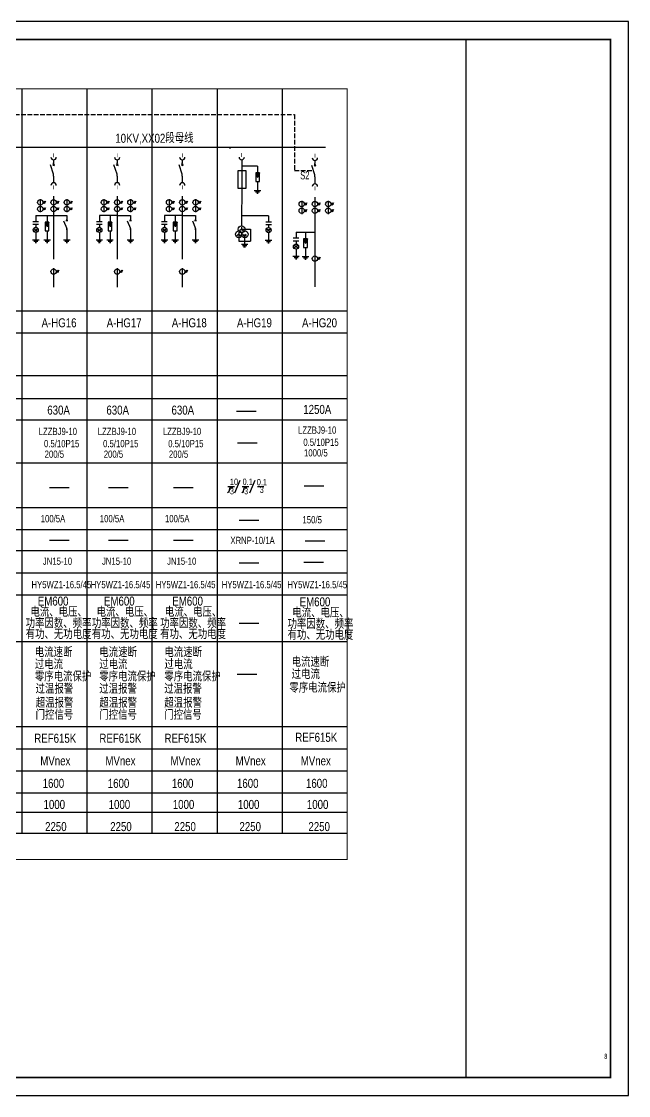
# Model space of a CAD drawing. Extents: x 562591 to 1355713, y 459382 to 835216.
# Drawn here: x 634130 to 667691, y 775816 to 835216 of the extents above; entities that cross this region are included whole.
import ezdxf
from ezdxf.enums import TextEntityAlignment as Align

# ---------------------------------------------------------------- set-up
doc = ezdxf.new("R2010")
doc.units = 0
doc.header["$LTSCALE"] = 1000
doc.header["$MEASUREMENT"] = 0
doc.linetypes.add('DASH', pattern=[0.35, 0.25, -0.1])
for name, color, linetype in [('1', 8, 'Continuous'), ('A', 7, 'Continuous'), ('EQUIP', 3, 'Continuous'), ('TEL_TITLE', 7, 'Continuous'), ('WIRE-照明', 1, 'Continuous'), ('公共标注层', 8, 'Continuous'), ('动力平面导线层', 3, 'Continuous'), ('照明平面导线层', 1, 'Continuous')]:
    doc.layers.add(name, color=color, linetype=linetype)
doc.layers.add('E-LIGH-INN-TEXT', color=7, linetype='Continuous', lineweight=25)
doc.styles.add('CAPDI-仿宋', font='', dxfattribs={"width": 0.75})
doc.styles.add('fs', font='fszk.shx', dxfattribs={"width": 0.8, "bigfont": 'hztxt.shx'})
doc.styles.add('H1', font='jrs.shx', dxfattribs={"width": 0.7, "bigfont": 'jhz.shx'})
doc.styles.add('Lee', font='jrs.shx', dxfattribs={"bigfont": 'hztxt.shx'})
doc.styles.add('设计院字体(0.7)', font='xcsg.shx', dxfattribs={"width": 0.7, "bigfont": 'hztxt.shx'})
doc.styles.get('CAPDI-仿宋').set_extended_font_data('FangSong')

msp = doc.modelspace()

# ---------------------------------------------------------------- linework, layer by layer
at = {"color": 7}
for p, q in [((634141, 831495), (634141, 790312)), ((637741, 831495), (637741, 790312)), ((637741, 831495), (637741, 790312)), ((641341, 831495), (641341, 790312)), ((644941, 831495), (644941, 790312)), ((648541, 831495), (648541, 790312)), ((652141, 815622), (570669, 815622)), ((652141, 814343), (570669, 814343)), ((646018, 813673), (647104, 813673)), ((652141, 813172), (570669, 813172)), ((646071, 811914), (647157, 811914)), ((652141, 810791), (570669, 810791)), ((635672, 809448), (636759, 809448)), ((638940, 809448), (640027, 809448)), ((642540, 809448), (643627, 809448)), ((649758, 809539), (650844, 809539)), ((652141, 808319), (570669, 808319)), ((646158, 807634), (647244, 807634)), ((652141, 807095), (570669, 807095)), ((635672, 806525), (636759, 806525)), ((638940, 806525), (640027, 806525)), ((642540, 806525), (643627, 806525)), ((649821, 806495), (650908, 806495)), ((652141, 805942), (570669, 805942)), ((646158, 805278), (647244, 805278)), ((649745, 805321), (650831, 805321)), ((652141, 804709), (570669, 804709)), ((652141, 803484), (570669, 803484)), ((646168, 801931), (647255, 801931)), ((652141, 800910), (570669, 800910)), ((646058, 799112), (647144, 799112)), ((570669, 796219), (652141, 796219)), ((570669, 794994), (652141, 794994)), ((570669, 793769), (652141, 793769)), ((570669, 793769), (652141, 793769)), ((652141, 792544), (570669, 792544)), ((652141, 791464), (570669, 791464)), ((652141, 790312), (570669, 790312))]:
    msp.add_line(p, q, dxfattribs=at)
at = {"color": 0}
for p, q in [((635905, 826772), (635727, 827286)), ((635953, 827320), (635857, 827255)), ((635857, 827314), (635953, 827257)), ((635905, 827286), (635905, 827396)), ((639421, 826772), (639242, 827286)), ((639469, 827320), (639372, 827255)), ((639372, 827314), (639469, 827257)), ((643021, 826772), (642842, 827286)), ((643069, 827320), (642972, 827255)), ((642972, 827314), (643069, 827257)), ((650355, 826739), (650177, 827253)), ((650403, 827286), (650307, 827222)), ((650307, 827280), (650403, 827223)), ((647002, 825868), (647369, 825868)), ((647075, 825795), (647295, 825795)), ((647149, 825721), (647222, 825721)), ((635318, 825211), (635465, 825211)), ((635406, 825284), (635332, 825138)), ((635465, 825284), (635391, 825138)), ((636052, 825211), (636198, 825211)), ((636140, 825284), (636066, 825138)), ((636198, 825284), (636125, 825138)), ((636786, 825211), (636932, 825211)), ((636874, 825284), (636800, 825138)), ((636932, 825284), (636859, 825138)), ((638833, 825211), (638980, 825211)), ((638922, 825284), (638848, 825138)), ((638980, 825284), (638907, 825138)), ((639567, 825211), (639714, 825211)), ((639655, 825284), (639582, 825138)), ((639714, 825284), (639641, 825138)), ((640301, 825211), (640448, 825211)), ((640389, 825284), (640316, 825138)), ((640448, 825284), (640375, 825138)), ((642433, 825211), (642580, 825211)), ((642522, 825284), (642448, 825138)), ((642580, 825284), (642507, 825138)), ((643167, 825211), (643314, 825211)), ((643255, 825284), (643182, 825138)), ((643314, 825284), (643241, 825138)), ((643901, 825211), (644048, 825211)), ((643989, 825284), (643916, 825138)), ((644048, 825284), (643975, 825138)), ((649768, 825118), (649914, 825118)), ((649856, 825191), (649782, 825045)), ((649914, 825191), (649841, 825045)), ((650502, 825118), (650648, 825118)), ((650590, 825191), (650516, 825045)), ((650648, 825191), (650575, 825045)), ((651235, 825118), (651382, 825118)), ((651324, 825191), (651250, 825045)), ((651382, 825191), (651309, 825045)), ((635318, 824844), (635465, 824844)), ((635406, 824917), (635332, 824771)), ((635465, 824917), (635391, 824771)), ((636052, 824844), (636198, 824844)), ((636140, 824917), (636066, 824771)), ((636198, 824917), (636125, 824771)), ((636786, 824844), (636932, 824844)), ((636874, 824917), (636800, 824771)), ((636932, 824917), (636859, 824771)), ((638833, 824844), (638980, 824844)), ((638922, 824917), (638848, 824771)), ((638980, 824917), (638907, 824771)), ((639567, 824844), (639714, 824844)), ((639655, 824917), (639582, 824771)), ((639714, 824917), (639641, 824771)), ((640301, 824844), (640448, 824844)), ((640389, 824917), (640316, 824771)), ((640448, 824917), (640375, 824771)), ((642433, 824844), (642580, 824844)), ((642522, 824917), (642448, 824771)), ((642580, 824917), (642507, 824771)), ((643167, 824844), (643314, 824844)), ((643255, 824917), (643182, 824771)), ((643314, 824917), (643241, 824771)), ((643901, 824844), (644048, 824844)), ((643989, 824917), (643916, 824771)), ((644048, 824917), (643975, 824771)), ((649768, 824751), (649914, 824751)), ((649856, 824824), (649782, 824678)), ((649914, 824824), (649841, 824678)), ((650502, 824751), (650648, 824751)), ((650590, 824824), (650516, 824678)), ((650648, 824824), (650575, 824678)), ((651235, 824751), (651382, 824751)), ((651324, 824824), (651250, 824678)), ((651382, 824824), (651309, 824678)), ((634764, 824148), (635072, 824148)), ((634764, 823998), (635072, 823998)), ((636461, 824183), (636637, 823772)), ((636696, 824183), (636578, 824183)), ((638280, 824148), (638588, 824148)), ((638280, 823998), (638588, 823998)), ((639977, 824183), (640153, 823772)), ((640211, 824183), (640094, 824183)), ((640153, 824183), (640153, 824271)), ((641880, 824148), (642188, 824148)), ((641880, 823998), (642188, 823998)), ((643577, 824183), (643753, 823772)), ((643811, 824183), (643694, 824183)), ((643753, 824183), (643753, 824271)), ((647638, 824136), (647946, 824136)), ((647638, 823986), (647946, 823986)), ((634806, 823604), (635031, 823773)), ((634806, 823773), (635031, 823604)), ((638321, 823773), (638547, 823604)), ((638321, 823604), (638547, 823773)), ((641921, 823773), (642147, 823604)), ((641921, 823604), (642147, 823773)), ((647679, 823591), (647905, 823760)), ((647679, 823760), (647905, 823591)), ((634735, 823132), (635102, 823132)), ((634808, 823059), (635028, 823059)), ((634882, 822985), (634955, 822985)), ((635364, 823136), (635731, 823136)), ((635437, 823063), (635658, 823063)), ((635511, 822990), (635584, 822990)), ((636454, 823136), (636821, 823136)), ((636527, 823063), (636747, 823063)), ((636600, 822990), (636674, 822990)), ((638250, 823132), (638617, 823132)), ((638324, 823059), (638544, 823059)), ((638397, 822985), (638471, 822985)), ((638841, 823136), (639208, 823136)), ((638915, 823063), (639135, 823063)), ((638988, 822990), (639061, 822990)), ((639969, 823136), (640336, 823136)), ((640043, 823063), (640263, 823063)), ((640116, 822990), (640189, 822990)), ((641850, 823132), (642217, 823132)), ((641924, 823059), (642144, 823059)), ((641997, 822985), (642071, 822985)), ((642441, 823136), (642808, 823136)), ((642515, 823063), (642735, 823063)), ((642588, 822990), (642661, 822990)), ((643569, 823136), (643936, 823136)), ((643643, 823063), (643863, 823063)), ((643716, 822990), (643789, 822990)), ((647608, 823127), (647975, 823127)), ((647682, 823053), (647902, 823053)), ((647755, 822980), (647829, 822980)), ((649462, 823223), (649154, 823223)), ((649462, 823073), (649154, 823073)), ((649421, 822679), (649195, 822848)), ((649421, 822848), (649195, 822679)), ((649491, 822210), (649124, 822210)), ((649418, 822137), (649198, 822137)), ((649648, 822215), (650015, 822215)), ((649721, 822141), (649941, 822141)), ((650502, 822101), (650648, 822101)), ((650590, 822174), (650516, 822027)), ((650648, 822174), (650575, 822027)), ((649345, 822063), (649271, 822063)), ((649795, 822068), (649868, 822068)), ((636052, 821384), (636198, 821384)), ((636140, 821458), (636066, 821311)), ((636198, 821458), (636125, 821311)), ((639567, 821384), (639714, 821384)), ((639655, 821458), (639582, 821311)), ((639714, 821458), (639641, 821311)), ((643167, 821384), (643314, 821384)), ((643255, 821458), (643182, 821311)), ((643314, 821458), (643241, 821311)), ((570669, 819205), (652141, 819205)), ((652141, 817980), (570669, 817980))]:
    msp.add_line(p, q, dxfattribs=at)
msp.add_lwpolyline([(666691, 834216), (658691, 834216), (658691, 776816), (666691, 776816)], close=True)
at = {"color": 7, "const_width": 60}
msp.add_lwpolyline([(570669, 831495), (652141, 831495), (652141, 788865), (570669, 788865)], close=True, dxfattribs=at)
at = {"color": 0}
for centre, radius in [((635171, 825211), 147), ((635905, 825211), 147), ((636639, 825211), 147), ((638687, 825211), 147), ((639421, 825211), 147), ((640154, 825211), 147), ((642287, 825211), 147), ((643021, 825211), 147), ((643754, 825211), 147), ((649621, 825118), 147), ((650355, 825118), 147), ((651089, 825118), 147), ((635171, 824844), 147), ((635905, 824844), 147), ((636639, 824844), 147), ((638687, 824844), 147), ((639421, 824844), 147), ((640154, 824844), 147), ((642287, 824844), 147), ((643021, 824844), 147), ((643754, 824844), 147), ((649621, 824751), 147), ((650355, 824751), 147), ((651089, 824751), 147), ((634918, 823688), 141), ((638434, 823688), 141), ((642034, 823688), 141), ((647792, 823676), 141), ((649308, 822763), 141), ((650355, 822101), 147), ((635905, 821384), 147), ((639421, 821384), 147), ((643021, 821384), 147)]:
    msp.add_circle(centre, radius, dxfattribs=at)
for centre, start, end in [((635905, 827710), 180, 0), ((639421, 827710), 180, 0), ((643021, 827710), 180, 0), ((646307, 827720), 180, 0), ((650355, 827676), 180, 0), ((635905, 826149), 0, 180), ((639421, 826149), 0, 180), ((643021, 826149), 0, 180), ((650355, 826090), 0, 180)]:
    msp.add_arc(centre, 147, start, end, dxfattribs=at)
at = {"layer": '1', "color": 0, "lineweight": -3}
for p, q in [((646293, 822891), (646643, 822891)), ((646346, 822822), (646592, 822822)), ((646404, 822753), (646514, 822753))]:
    msp.add_line(p, q, dxfattribs=at)
at = {"layer": 'A', "color": 0, "lineweight": -3}
for centre in [(646297, 823721), (646146, 823444), (646477, 823444)]:
    msp.add_circle(centre, 188, dxfattribs=at)
at = {"layer": 'E-LIGH-INN-TEXT', "linetype": 'Continuous'}
for p, q in [((646146, 823444), (646039, 823365)), ((646146, 823558), (646146, 823444)), ((646146, 823444), (646253, 823365)), ((646146, 823444), (646146, 823064)), ((646299, 823725), (646192, 823646)), ((646299, 823839), (646299, 823725)), ((646299, 823725), (646406, 823646)), ((646299, 823725), (646795, 823725)), ((646435, 823462), (646388, 823382)), ((646388, 823382), (646548, 823382)), ((646468, 823382), (646468, 822891)), ((646501, 823462), (646548, 823382)), ((646795, 823725), (646795, 823064)), ((646146, 823064), (646795, 823064))]:
    msp.add_line(p, q, dxfattribs=at)
msp.add_lwpolyline([(646110, 826980), (646540, 826980), (646540, 825977), (646110, 825977)], close=True, dxfattribs=at)
at = {"layer": 'EQUIP', "color": 0, "linetype": 'Continuous', "lineweight": -3}
for p, q in [((646201, 809832), (645907, 809125)), ((647037, 809832), (646744, 809125)), ((645538, 809492), (645905, 809492)), ((645572, 809143), (645540, 809208)), ((645643, 809420), (645572, 809143)), ((645807, 809420), (645643, 809420)), ((646325, 809492), (646692, 809492)), ((646359, 809143), (646326, 809208)), ((646430, 809420), (646359, 809143)), ((646593, 809420), (646430, 809420)), ((647171, 809492), (647538, 809492))]:
    msp.add_line(p, q, dxfattribs=at)
at = {"layer": 'TEL_TITLE'}
msp.add_lwpolyline([(562591, 775816), (667691, 775816), (667691, 835216), (562591, 835216)], close=True, dxfattribs=at)
at = {"layer": 'TEL_TITLE', "const_width": 100}
msp.add_lwpolyline([(565091, 776816), (666691, 776816), (666691, 834216), (565091, 834216)], close=True, dxfattribs=at)
at = {"layer": 'WIRE-照明'}
msp.add_line((647185, 827210), (646307, 827210), dxfattribs=at)
at = {"layer": '公共标注层', "color": 0}
for p, q in [((647081, 826840), (647185, 826588)), ((647289, 826840), (647185, 826588)), ((635443, 824109), (635547, 823856)), ((635651, 824109), (635547, 823856)), ((638921, 824109), (639025, 823856)), ((639129, 824109), (639025, 823856)), ((642521, 824109), (642625, 823856)), ((642729, 824109), (642625, 823856)), ((649727, 823187), (649831, 822934)), ((649935, 823187), (649831, 822934))]:
    msp.add_line(p, q, dxfattribs=at)
for points in [[(647081, 826367), (647289, 826367), (647289, 826840), (647081, 826840)], [(635443, 823635), (635651, 823635), (635651, 824109), (635443, 824109)], [(638921, 823635), (639129, 823635), (639129, 824109), (638921, 824109)], [(642521, 823635), (642729, 823635), (642729, 824109), (642521, 824109)], [(649727, 822714), (649935, 822714), (649935, 823187), (649727, 823187)]]:
    msp.add_lwpolyline(points, close=True, dxfattribs=at)
for points in [[(647081, 826840), (647185, 826588), (647289, 826840)], [(635443, 824109), (635547, 823856), (635651, 824109)], [(638921, 824109), (639025, 823856), (639129, 824109)], [(642521, 824109), (642625, 823856), (642729, 824109)], [(649727, 823187), (649831, 822934), (649935, 823187)]]:
    msp.add_solid(points, dxfattribs=at)
at = {"layer": '动力平面导线层', "color": 1}
for p, q in [((635905, 827563), (635905, 827396)), ((639421, 827563), (639421, 827396)), ((643021, 827563), (643021, 827396)), ((646307, 827573), (646307, 826280)), ((650355, 827529), (650355, 827362)), ((639421, 827286), (639421, 827396)), ((643021, 827286), (643021, 827396)), ((647185, 827210), (647185, 826840)), ((650355, 827252), (650355, 827362)), ((635905, 826662), (635905, 826772)), ((635905, 826662), (635905, 826295)), ((639421, 826662), (639421, 826772)), ((639421, 826662), (639421, 826295)), ((643021, 826662), (643021, 826772)), ((643021, 826662), (643021, 826295)), ((646307, 826280), (646296, 823908)), ((647185, 826367), (647185, 825868)), ((650355, 826629), (650355, 826739)), ((650355, 826629), (650355, 826262)), ((647185, 826253), (647185, 826232)), ((635171, 825394), (635171, 824661)), ((635905, 825561), (635905, 822062)), ((635905, 825394), (635905, 824661)), ((636639, 825394), (636639, 824661)), ((638687, 825394), (638687, 824661)), ((639421, 825561), (639421, 822062)), ((639421, 825394), (639421, 824661)), ((640154, 825394), (640154, 824661)), ((642287, 825394), (642287, 824661)), ((643021, 825561), (643021, 822062)), ((643021, 825394), (643021, 824661)), ((643754, 825394), (643754, 824661)), ((649621, 825302), (649621, 824568)), ((650355, 825503), (650355, 820546)), ((650355, 825302), (650355, 824568)), ((651089, 825302), (651089, 824568)), ((634918, 824479), (636637, 824479)), ((634918, 824479), (634918, 824148)), ((635547, 824479), (635547, 824109)), ((636637, 824479), (636637, 824183)), ((638434, 824479), (638434, 824148)), ((639421, 824479), (638434, 824479)), ((639025, 824479), (639025, 824109)), ((639421, 824479), (640153, 824479)), ((640153, 824479), (640153, 824183)), ((642034, 824479), (642034, 824148)), ((643021, 824479), (642034, 824479)), ((642625, 824479), (642625, 824109)), ((643021, 824479), (643753, 824479)), ((643753, 824479), (643753, 824183)), ((647792, 824473), (646307, 824473)), ((647792, 824473), (647792, 824136)), ((634918, 823998), (634918, 823923)), ((634918, 823923), (634918, 823829)), ((636637, 824464), (636637, 824467)), ((636637, 824183), (636637, 824271)), ((638434, 823998), (638434, 823923)), ((638434, 823923), (638434, 823829)), ((640153, 824464), (640153, 824467)), ((642034, 823998), (642034, 823923)), ((642034, 823923), (642034, 823829)), ((643753, 824464), (643753, 824467)), ((647792, 823986), (647792, 823911)), ((647792, 823911), (647792, 823817)), ((634918, 823547), (634918, 823453)), ((634918, 823503), (634918, 823132)), ((635547, 823635), (635547, 823136)), ((635547, 823521), (635547, 823500)), ((636637, 823684), (636637, 823772)), ((636637, 823724), (636637, 823136)), ((638434, 823547), (638434, 823453)), ((638434, 823503), (638434, 823132)), ((639025, 823635), (639025, 823136)), ((639025, 823521), (639025, 823500)), ((640153, 823684), (640153, 823772)), ((640153, 823724), (640153, 823136)), ((642034, 823547), (642034, 823453)), ((642034, 823503), (642034, 823132)), ((642625, 823635), (642625, 823136)), ((642625, 823521), (642625, 823500)), ((643753, 823684), (643753, 823772)), ((643753, 823724), (643753, 823136)), ((647792, 823535), (647792, 823441)), ((647792, 823490), (647792, 823127)), ((649308, 823557), (649308, 823223)), ((649308, 823557), (650355, 823557)), ((649831, 823557), (649831, 823187)), ((649308, 823073), (649308, 822998)), ((649308, 822998), (649308, 822904)), ((649831, 822714), (649831, 822215)), ((649308, 822622), (649308, 822528)), ((649308, 822578), (649308, 822210)), ((649831, 822600), (649831, 822578)), ((635905, 821572), (635905, 820527)), ((635905, 821568), (635905, 821100)), ((639421, 821572), (639421, 820527)), ((639421, 821568), (639421, 821100)), ((643021, 821572), (643021, 820527)), ((643021, 821568), (643021, 821100))]:
    msp.add_line(p, q, dxfattribs=at)
at = {"layer": '动力平面导线层', "const_width": 73.4}
msp.add_lwpolyline([(617107, 828263), (650944, 828263)], dxfattribs=at)
at = {"layer": '动力平面导线层', "color": 1}
for points in [[(635905, 828297, 0, 0, 0), (635905, 827710, 29.4, 29.4, 0), (635905, 827930, 29.4, 29.4, 0)], [(639421, 828297, 0, 0, 0), (639421, 827710, 29.4, 29.4, 0), (639421, 827930, 29.4, 29.4, 0)], [(643021, 828297, 0, 0, 0), (643021, 827710, 29.4, 29.4, 0), (643021, 827930, 29.4, 29.4, 0)], [(646307, 828307, 0, 0, 0), (646307, 827720, 29.4, 29.4, 0), (646307, 827940, 29.4, 29.4, 0)], [(650355, 828263, 0, 0, 0), (650355, 827676, 29.4, 29.4, 0), (650355, 827896, 29.4, 29.4, 0)], [(635905, 825561, 0, 0, 0), (635905, 826149, 29.4, 29.4, 0), (635905, 825928, 29.4, 29.4, 0)], [(639421, 825561, 0, 0, 0), (639421, 826149, 29.4, 29.4, 0), (639421, 825928, 29.4, 29.4, 0)], [(643021, 825561, 0, 0, 0), (643021, 826149, 29.4, 29.4, 0), (643021, 825928, 29.4, 29.4, 0)], [(650355, 825503, 0, 0, 0), (650355, 826090, 29.4, 29.4, 0), (650355, 825870, 29.4, 29.4, 0)], [(635905, 821328, 0, 0, 0), (635905, 821585, 0, 220, 0), (635905, 821805, 0, 0, 0), (635905, 822062, 0, 0, 0)], [(639421, 821328, 0, 0, 0), (639421, 821585, 0, 220, 0), (639421, 821805, 0, 0, 0), (639421, 822062, 0, 0, 0)], [(643021, 821328, 0, 0, 0), (643021, 821585, 0, 220, 0), (643021, 821805, 0, 0, 0), (643021, 822062, 0, 0, 0)], [(650355, 821790, 0, 0, 0), (650355, 821533, 0, 220, 0), (650355, 821313, 0, 0, 0), (650355, 821056, 0, 0, 0)]]:
    msp.add_lwpolyline(points, format="xyseb", dxfattribs=at)
at = {"layer": '动力平面导线层'}
for p in [(645654, 828230), (645675, 828230)]:
    msp.add_point(p, dxfattribs=at)
at = {"layer": '动力平面导线层', "color": 30}
for p in [(634918, 823842), (634918, 823842), (638434, 823842), (638434, 823842), (642034, 823842), (642034, 823842)]:
    msp.add_point(p, dxfattribs=at)
at = {"layer": '照明平面导线层', "linetype": 'DASH'}
msp.add_line((649224, 826975), (650273, 826975), dxfattribs=at)
msp.add_lwpolyline([(613246, 827038), (616616, 827038), (616616, 830065), (649224, 830065), (649224, 826975)], dxfattribs=at)

# ---------------------------------------------------------------- texts
at = {"color": 0, "style": 'H1', "width": 0.8}
for s, p in [('10KV,XX02段母线', (639317, 828505)), ('A-HG16', (635241, 818302)), ('A-HG17', (638841, 818302)), ('A-HG18', (642441, 818302)), ('A-HG19', (646042, 818302)), ('A-HG20', (649642, 818302))]:
    msp.add_text(s, height=500, dxfattribs=at).set_placement(p)
at = {"color": 7, "width": 0.8}
for s, height, style, p in [('630A', 500, 'H1', (635557, 813472)), ('630A', 500, 'H1', (638825, 813472)), ('630A', 500, 'H1', (642425, 813472)), ('1250A', 500, 'H1', (649710, 813511)), ('LZZBJ9-10', 400, 'H1', (635081, 812344)), ('LZZBJ9-10', 400, 'H1', (638349, 812344)), ('LZZBJ9-10', 400, 'H1', (641949, 812344)), ('LZZBJ9-10', 400, 'H1', (649420, 812417)), ('0.5/10P15', 400, 'H1', (635374, 811669)), ('0.5/10P15', 400, 'H1', (638642, 811669)), ('0.5/10P15', 400, 'H1', (642242, 811669)), ('0.5/10P15', 400, 'H1', (649713, 811743)), ('200/5', 400, 'H1', (635411, 811085)), ('200/5', 400, 'H1', (638679, 811085)), ('200/5', 400, 'H1', (642279, 811085)), ('1000/5', 400, 'H1', (649750, 811159)), ('100/5A', 400, 'H1', (635194, 807519)), ('100/5A', 400, 'H1', (638462, 807519)), ('100/5A', 400, 'H1', (642062, 807519)), ('150/5', 400, 'H1', (649668, 807459)), ('XRNP-10/1A', 400, 'Lee', (645681, 806316)), ('JN15-10', 400, 'H1', (635312, 805167)), ('JN15-10', 400, 'H1', (638580, 805167)), ('JN15-10', 400, 'H1', (642180, 805167)), ('HY5WZ1-16.5/45', 400, 'H1', (634683, 803872)), ('HY5WZ1-16.5/45', 400, 'H1', (637951, 803872)), ('HY5WZ1-16.5/45', 400, 'H1', (641551, 803872)), ('HY5WZ1-16.5/45', 400, 'H1', (645198, 803872)), ('HY5WZ1-16.5/45', 400, 'H1', (648827, 803872)), ('EM600', 500, 'H1', (635032, 802910)), ('EM600', 500, 'H1', (638691, 802910)), ('EM600', 500, 'H1', (642467, 802910)), ('EM600', 500, 'H1', (649510, 802870)), ('电流、电压、', 500, 'H1', (634624, 802295)), ('电流、电压、', 500, 'H1', (638283, 802295)), ('电流、电压、', 500, 'H1', (642059, 802295)), ('电流、电压、', 500, 'H1', (649102, 802255)), ('功率因数、频率', 500, 'H1', (634361, 801669)), ('功率因数、频率', 500, 'H1', (638020, 801669)), ('功率因数、频率', 500, 'H1', (641796, 801669)), ('功率因数、频率', 500, 'H1', (648839, 801629)), ('有功、无功电度', 500, 'H1', (634361, 801063)), ('有功、无功电度', 500, 'H1', (638020, 801063)), ('有功、无功电度', 500, 'H1', (641796, 801063)), ('有功、无功电度', 500, 'H1', (648839, 801023)), ('电流速断', 500, 'H1', (634869, 800066)), ('电流速断', 500, 'H1', (638430, 800066)), ('电流速断', 500, 'H1', (642030, 800066)), ('过电流', 500, 'H1', (634869, 799394)), ('过电流', 500, 'H1', (638430, 799394)), ('过电流', 500, 'H1', (642030, 799394)), ('电流速断', 500, 'H1', (649068, 799525)), ('零序电流保护', 500, 'H1', (634869, 798722)), ('零序电流保护', 500, 'H1', (638430, 798722)), ('零序电流保护', 500, 'H1', (642030, 798722)), ('过电流', 500, 'H1', (649068, 798853)), ('过温报警', 500, 'H1', (634912, 798043)), ('过温报警', 500, 'H1', (638430, 798043)), ('过温报警', 500, 'H1', (642021, 798043)), ('零序电流保护', 500, 'H1', (648942, 798100)), ('超温报警', 500, 'H1', (634919, 797266)), ('超温报警', 500, 'H1', (638437, 797266)), ('超温报警', 500, 'H1', (642028, 797266)), ('门控信号', 500, 'H1', (634911, 796604)), ('门控信号', 500, 'H1', (638429, 796604)), ('门控信号', 500, 'H1', (642019, 796604)), ('REF615K', 500, 'H1', (634837, 795325)), ('REF615K', 500, 'H1', (638437, 795325)), ('REF615K', 500, 'H1', (642037, 795325)), ('REF615K', 500, 'H1', (649268, 795377)), ('MVnex', 500, 'H1', (635169, 794076)), ('MVnex', 500, 'H1', (638769, 794076)), ('MVnex', 500, 'H1', (642369, 794076)), ('MVnex', 500, 'H1', (645969, 794076)), ('MVnex', 500, 'H1', (649569, 794076)), ('1600', 500, 'H1', (635300, 792831)), ('1600', 500, 'H1', (638900, 792831)), ('1600', 500, 'H1', (642445, 792831)), ('1600', 500, 'H1', (646045, 792831)), ('1600', 500, 'H1', (649859, 792831)), ('1000', 500, 'H1', (635350, 791664)), ('1000', 500, 'H1', (638950, 791664)), ('1000', 500, 'H1', (642495, 791664)), ('1000', 500, 'H1', (646095, 791664)), ('1000', 500, 'H1', (649908, 791664)), ('2250', 500, 'H1', (635435, 790439)), ('2250', 500, 'H1', (639035, 790439)), ('2250', 500, 'H1', (642581, 790439)), ('2250', 500, 'H1', (646181, 790439)), ('2250', 500, 'H1', (649994, 790439))]:
    msp.add_text(s, height=height, dxfattribs=dict(at, style=style)).set_placement(p)
at = {"color": 1, "style": 'CAPDI-仿宋', "width": 0.75}
msp.add_text('8', height=300, dxfattribs=at).set_placement((666435, 777840), align=Align.CENTER)
at = {"layer": 'EQUIP', "color": 0, "linetype": 'Continuous', "lineweight": -3, "style": 'fs', "width": 0.8}
for s, p in [('10', (645652, 809584)), ('0.1', (646353, 809585)), ('0.1', (647139, 809565)), ('3', (645652, 809066)), ('3', (646438, 809066)), ('3', (647300, 809143))]:
    msp.add_text(s, height=350, dxfattribs=at).set_placement(p)
at = {"layer": '照明平面导线层', "linetype": 'DASH', "style": '设计院字体(0.7)', "width": 0.7}
msp.add_text('S2', height=446.3, dxfattribs=at).set_placement((649540, 826485))

doc.saveas('drawing.dxf')
